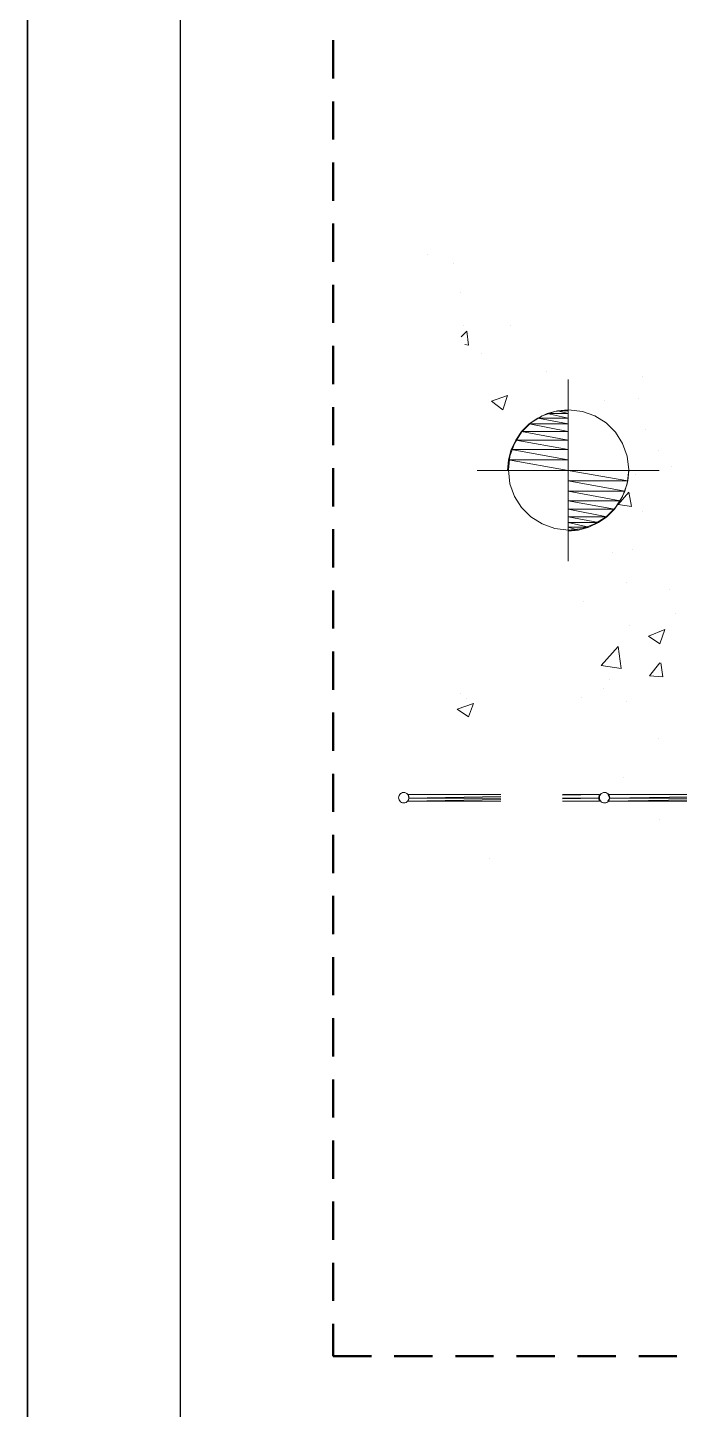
# Paper-space layout '03 Scan Locations' of a CAD drawing. Header units: millimetres. Extents: x 5 to 415, y 5 to 292.
# Drawn here: x 5 to 47.7, y 58.1 to 148.5 of the extents above; entities that cross this region are included whole.
import ezdxf

# ---------------------------------------------------------------- set-up
doc = ezdxf.new("R2010")
doc.units = ezdxf.units.MM
doc.linetypes.add('DASHED_REVIEW', pattern=[4, 2.5, -1.5])
for name, color, linetype in [('BEAMS', 7, 'Continuous'), ('EXISTING', 7, 'Continuous'), ('FRAME', 7, 'Continuous'), ('PROPOSED', 7, 'Continuous')]:
    doc.layers.add(name, color=color, linetype=linetype)

# ---------------------------------------------------------------- blocks, each defined once
blk = doc.blocks.new('SHEET_03')
at = {"layer": 'BEAMS', "color": 7, "linetype": 'DASHED_REVIEW', "lineweight": 50}
for p, q in [((25, 155.658), (25, 61.542)), ((25, 61.542), (53.396, 61.542))]:
    blk.add_line(p, q, dxfattribs=at)
at = {"layer": 'EXISTING', "color": 254, "linetype": 'Continuous', "lineweight": 13}
for p, q in [((31.2, 133.648), (31.2, 133.648)), ((32.874, 133.028), (32.874, 133.028)), ((33.308, 131.168), (33.308, 131.168)), ((33.37, 128.254), (33.742, 128.626)), ((33.556, 128.998), (33.556, 128.998)), ((33.742, 128.626), (33.866, 127.696)), ((36.594, 128.998), (36.594, 128.998)), ((33.866, 127.696), (33.618, 127.758)), ((34.734, 127.138), (34.734, 127.138)), ((38.95, 125.96), (38.95, 125.96)), ((45.274, 125.65), (45.274, 125.65)), ((36.408, 124.41), (35.354, 124.038)), ((35.354, 124.038), (36.098, 123.48)), ((36.098, 123.48), (36.408, 124.41)), ((42.732, 124.1), (42.732, 124.1)), ((44.964, 124.224), (44.964, 124.224)), ((45.46, 122.178), (45.46, 122.178)), ((46.266, 120.814), (46.266, 120.814)), ((47.134, 119.76), (47.134, 119.76)), ((44.778, 119.264), (44.778, 119.264)), ((43.662, 117.28), (44.344, 118.086)), ((44.53, 117.156), (44.344, 118.086)), ((43.662, 117.28), (44.53, 117.156)), ((45.274, 116.846), (45.274, 116.846)), ((41.554, 116.35), (41.554, 116.35)), ((43.29, 114.118), (43.29, 114.118)), ((44.592, 114.304), (44.592, 114.304)), ((44.22, 112.196), (44.22, 112.196)), ((47.01, 111.7), (47.01, 111.7)), ((41.368, 110.956), (41.368, 110.956)), ((47.382, 110.15), (47.382, 110.15)), ((44.406, 109.344), (44.406, 109.344)), ((46.7, 109.096), (45.646, 108.662)), ((45.646, 108.662), (46.39, 108.166)), ((46.39, 108.166), (46.7, 109.096)), ((42.546, 106.74), (43.662, 107.98)), ((43.662, 107.98), (43.848, 106.554)), ((43.848, 106.554), (42.546, 106.74)), ((45.708, 106.058), (46.39, 106.926)), ((46.576, 105.996), (46.452, 106.926)), ((43.104, 105.81), (43.104, 105.81)), ((45.708, 106.058), (46.576, 105.996)), ((33.308, 104.942), (33.308, 104.942)), ((42.67, 105.252), (42.67, 105.252)), ((33.122, 103.888), (34.176, 104.26)), ((33.742, 104.57), (33.742, 104.57)), ((33.866, 103.392), (34.176, 104.26)), ((41.244, 104.632), (41.244, 104.632)), ((44.22, 104.384), (44.22, 104.384)), ((33.122, 103.888), (33.866, 103.392)), ((33.99, 103.764), (33.99, 103.764)), ((46.266, 101.966), (46.266, 101.966)), ((44.034, 99.424), (44.034, 99.424)), ((29.898, 98.308), (29.96, 98.06)), ((35.984, 98.308), (29.898, 98.308)), ((29.898, 97.874), (29.96, 98.06)), ((35.984, 97.965), (29.898, 97.874)), ((29.898, 97.874), (35.984, 97.874)), ((29.96, 98.06), (35.984, 98.18)), ((29.96, 98.06), (35.984, 98.06)), ((35.984, 98.06), (29.96, 98.06)), ((40.006, 98.26), (42.422, 98.308)), ((42.422, 98.308), (40.006, 98.308)), ((40.006, 98.06), (42.36, 98.06)), ((42.36, 98.06), (40.006, 98.025)), ((42.36, 98.06), (40.006, 98.06)), ((40.006, 97.874), (42.422, 97.874)), ((42.422, 98.308), (42.36, 98.06)), ((42.422, 97.874), (42.36, 98.06)), ((56.496, 98.308), (42.98, 98.308)), ((42.98, 98.308), (43.104, 98.06)), ((56.434, 98.06), (42.98, 97.874)), ((42.98, 97.874), (43.104, 98.06)), ((42.98, 97.874), (56.496, 97.874)), ((43.104, 98.06), (56.496, 98.308)), ((43.104, 98.06), (56.434, 98.06)), ((56.434, 98.06), (43.104, 98.06)), ((46.328, 96.696), (46.328, 96.696)), ((35.23, 94.092), (35.23, 94.092))]:
    blk.add_line(p, q, dxfattribs=at)
at = {"layer": 'FRAME', "color": 7, "linetype": 'Continuous', "lineweight": 35}
blk.add_line((5, 5), (5, 292), dxfattribs=at)
at = {"layer": 'FRAME', "color": 7, "linetype": 'Continuous', "lineweight": 25}
blk.add_line((15, 16), (15, 277), dxfattribs=at)
at = {"layer": 'PROPOSED', "color": 250, "linetype": 'Continuous', "lineweight": 13}
for p, q in [((40.376, 125.464), (40.376, 113.56)), ((38.676, 123.08), (37.945, 122.615)), ((38.392, 122.922), (39.012, 123.232)), ((39.504, 123.376), (38.676, 123.08)), ((39.012, 123.232), (39.694, 123.418)), ((40.376, 123.232), (39.012, 123.232)), ((39.012, 123.232), (40.376, 122.922)), ((40.407, 123.48), (39.504, 123.376)), ((39.694, 123.418), (40.376, 123.48)), ((40.376, 123.418), (39.694, 123.418)), ((39.694, 123.418), (40.376, 123.232)), ((40.376, 123.48), (40.376, 123.418)), ((40.376, 123.232), (40.376, 123.418)), ((40.376, 122.922), (40.376, 123.232)), ((41.31, 123.376), (40.407, 123.48)), ((42.138, 123.08), (41.31, 123.376)), ((42.869, 122.615), (42.138, 123.08)), ((37.945, 122.615), (37.335, 122.005)), ((37.338, 122.054), (37.834, 122.55)), ((37.834, 122.55), (38.392, 122.922)), ((40.376, 122.55), (37.834, 122.55)), ((37.834, 122.55), (40.376, 122.054)), ((40.376, 122.922), (38.392, 122.922)), ((38.392, 122.922), (40.376, 122.55)), ((40.376, 122.55), (40.376, 122.922)), ((40.376, 122.054), (40.376, 122.55)), ((43.479, 122.005), (42.869, 122.615)), ((36.87, 121.274), (36.574, 120.446)), ((36.656, 120.876), (36.966, 121.496)), ((37.335, 122.005), (36.87, 121.274)), ((36.966, 121.496), (37.338, 122.054)), ((40.376, 121.496), (36.966, 121.496)), ((36.966, 121.496), (40.376, 120.876)), ((40.376, 122.054), (37.338, 122.054)), ((37.338, 122.054), (40.376, 121.496)), ((40.376, 121.496), (40.376, 122.054)), ((40.376, 120.876), (40.376, 121.496)), ((43.944, 121.274), (43.479, 122.005)), ((44.24, 120.446), (43.944, 121.274)), ((36.47, 120.194), (36.656, 120.876)), ((36.574, 120.446), (36.47, 119.543)), ((40.376, 120.876), (36.656, 120.876)), ((36.656, 120.876), (40.376, 120.194)), ((40.376, 120.194), (40.376, 120.876)), ((44.344, 119.543), (44.24, 120.446)), ((46.328, 119.512), (34.424, 119.512)), ((36.408, 119.512), (36.47, 120.194)), ((40.376, 119.512), (36.408, 119.512)), ((40.376, 120.194), (36.47, 120.194)), ((36.47, 120.194), (40.376, 119.512)), ((36.47, 119.543), (36.574, 118.64)), ((40.376, 119.512), (40.376, 120.194)), ((44.344, 119.512), (40.376, 119.512)), ((40.376, 119.512), (44.282, 118.83)), ((40.376, 118.83), (40.376, 119.512)), ((44.24, 118.64), (44.344, 119.543)), ((44.282, 118.83), (44.344, 119.512)), ((36.574, 118.64), (36.87, 117.812)), ((44.282, 118.83), (40.376, 118.83)), ((40.376, 118.83), (44.096, 118.148)), ((40.376, 118.148), (40.376, 118.83)), ((43.944, 117.812), (44.24, 118.64)), ((44.096, 118.148), (44.282, 118.83)), ((36.87, 117.812), (37.335, 117.081)), ((44.096, 118.148), (40.376, 118.148)), ((40.376, 118.148), (43.786, 117.528)), ((40.376, 117.528), (40.376, 118.148)), ((43.479, 117.081), (43.944, 117.812)), ((43.786, 117.528), (44.096, 118.148)), ((37.335, 117.081), (37.945, 116.471)), ((43.786, 117.528), (40.376, 117.528)), ((40.376, 117.528), (43.414, 116.97)), ((40.376, 116.97), (40.376, 117.528)), ((43.414, 116.97), (40.376, 116.97)), ((40.376, 116.97), (42.918, 116.474)), ((40.376, 116.474), (40.376, 116.97)), ((42.869, 116.471), (43.479, 117.081)), ((42.918, 116.474), (43.414, 116.97)), ((43.414, 116.97), (43.786, 117.528)), ((37.945, 116.471), (38.676, 116.006)), ((38.676, 116.006), (39.504, 115.71)), ((42.918, 116.474), (40.376, 116.474)), ((40.376, 116.474), (42.36, 116.102)), ((40.376, 116.102), (40.376, 116.474)), ((42.36, 116.102), (40.376, 116.102)), ((40.376, 116.102), (41.74, 115.792)), ((40.376, 115.792), (40.376, 116.102)), ((41.74, 115.792), (40.376, 115.792)), ((40.376, 115.792), (40.376, 115.606)), ((41.058, 115.606), (40.376, 115.792)), ((40.376, 115.792), (41.74, 115.792)), ((41.74, 115.792), (41.058, 115.606)), ((41.31, 115.71), (42.138, 116.006)), ((41.74, 115.792), (42.36, 116.102)), ((42.138, 116.006), (42.869, 116.471)), ((42.36, 116.102), (42.918, 116.474)), ((39.504, 115.71), (40.407, 115.606)), ((40.376, 115.606), (41.058, 115.606)), ((41.058, 115.606), (40.376, 115.544)), ((40.376, 115.544), (40.376, 115.606)), ((40.407, 115.606), (41.31, 115.71)), ((29.287, 98.169), (29.278, 98.091)), ((29.278, 98.091), (29.287, 98.013)), ((29.313, 98.241), (29.287, 98.169)), ((29.287, 98.013), (29.313, 97.941)), ((29.353, 98.304), (29.313, 98.241)), ((29.313, 97.941), (29.353, 97.878)), ((29.406, 98.357), (29.353, 98.304)), ((29.353, 97.878), (29.406, 97.825)), ((29.469, 98.397), (29.406, 98.357)), ((29.406, 97.825), (29.469, 97.785)), ((29.541, 98.423), (29.469, 98.397)), ((29.469, 97.785), (29.541, 97.759)), ((29.619, 98.432), (29.541, 98.423)), ((29.541, 97.759), (29.619, 97.75)), ((29.697, 98.423), (29.619, 98.432)), ((29.619, 97.75), (29.697, 97.759)), ((29.769, 98.397), (29.697, 98.423)), ((29.697, 97.759), (29.769, 97.785)), ((29.832, 98.357), (29.769, 98.397)), ((29.769, 97.785), (29.832, 97.825)), ((29.885, 98.304), (29.832, 98.357)), ((29.832, 97.825), (29.885, 97.878)), ((29.925, 98.241), (29.885, 98.304)), ((29.885, 97.878), (29.925, 97.941)), ((29.96, 98.06), (29.898, 97.874)), ((29.951, 98.169), (29.925, 98.241)), ((29.925, 97.941), (29.951, 98.013)), ((29.96, 98.091), (29.951, 98.169)), ((29.951, 98.013), (29.96, 98.091)), ((42.36, 98.06), (42.422, 98.308)), ((42.431, 98.169), (42.422, 98.091)), ((42.422, 98.091), (42.431, 98.013)), ((42.457, 98.241), (42.431, 98.169)), ((42.431, 98.013), (42.457, 97.941)), ((42.497, 98.304), (42.457, 98.241)), ((42.457, 97.941), (42.497, 97.878)), ((42.55, 98.357), (42.497, 98.304)), ((42.497, 97.878), (42.55, 97.825)), ((42.613, 98.397), (42.55, 98.357)), ((42.55, 97.825), (42.613, 97.785)), ((42.685, 98.423), (42.613, 98.397)), ((42.613, 97.785), (42.685, 97.759)), ((42.763, 98.432), (42.685, 98.423)), ((42.685, 97.759), (42.763, 97.75)), ((42.841, 98.423), (42.763, 98.432)), ((42.763, 97.75), (42.841, 97.759)), ((42.913, 98.397), (42.841, 98.423)), ((42.841, 97.759), (42.913, 97.785)), ((42.976, 98.357), (42.913, 98.397)), ((42.913, 97.785), (42.976, 97.825)), ((43.029, 98.304), (42.976, 98.357)), ((42.976, 97.825), (43.029, 97.878)), ((43.104, 98.06), (42.98, 97.874)), ((43.069, 98.241), (43.029, 98.304)), ((43.029, 97.878), (43.069, 97.941)), ((43.095, 98.169), (43.069, 98.241)), ((43.069, 97.941), (43.095, 98.013)), ((43.104, 98.091), (43.095, 98.169)), ((43.095, 98.013), (43.104, 98.091))]:
    blk.add_line(p, q, dxfattribs=at)

psp = doc.layouts.new('03 Scan Locations')

# ---------------------------------------------------------------- block references
psp.add_blockref('SHEET_03', (0, 0))

doc.saveas('drawing.dxf')
